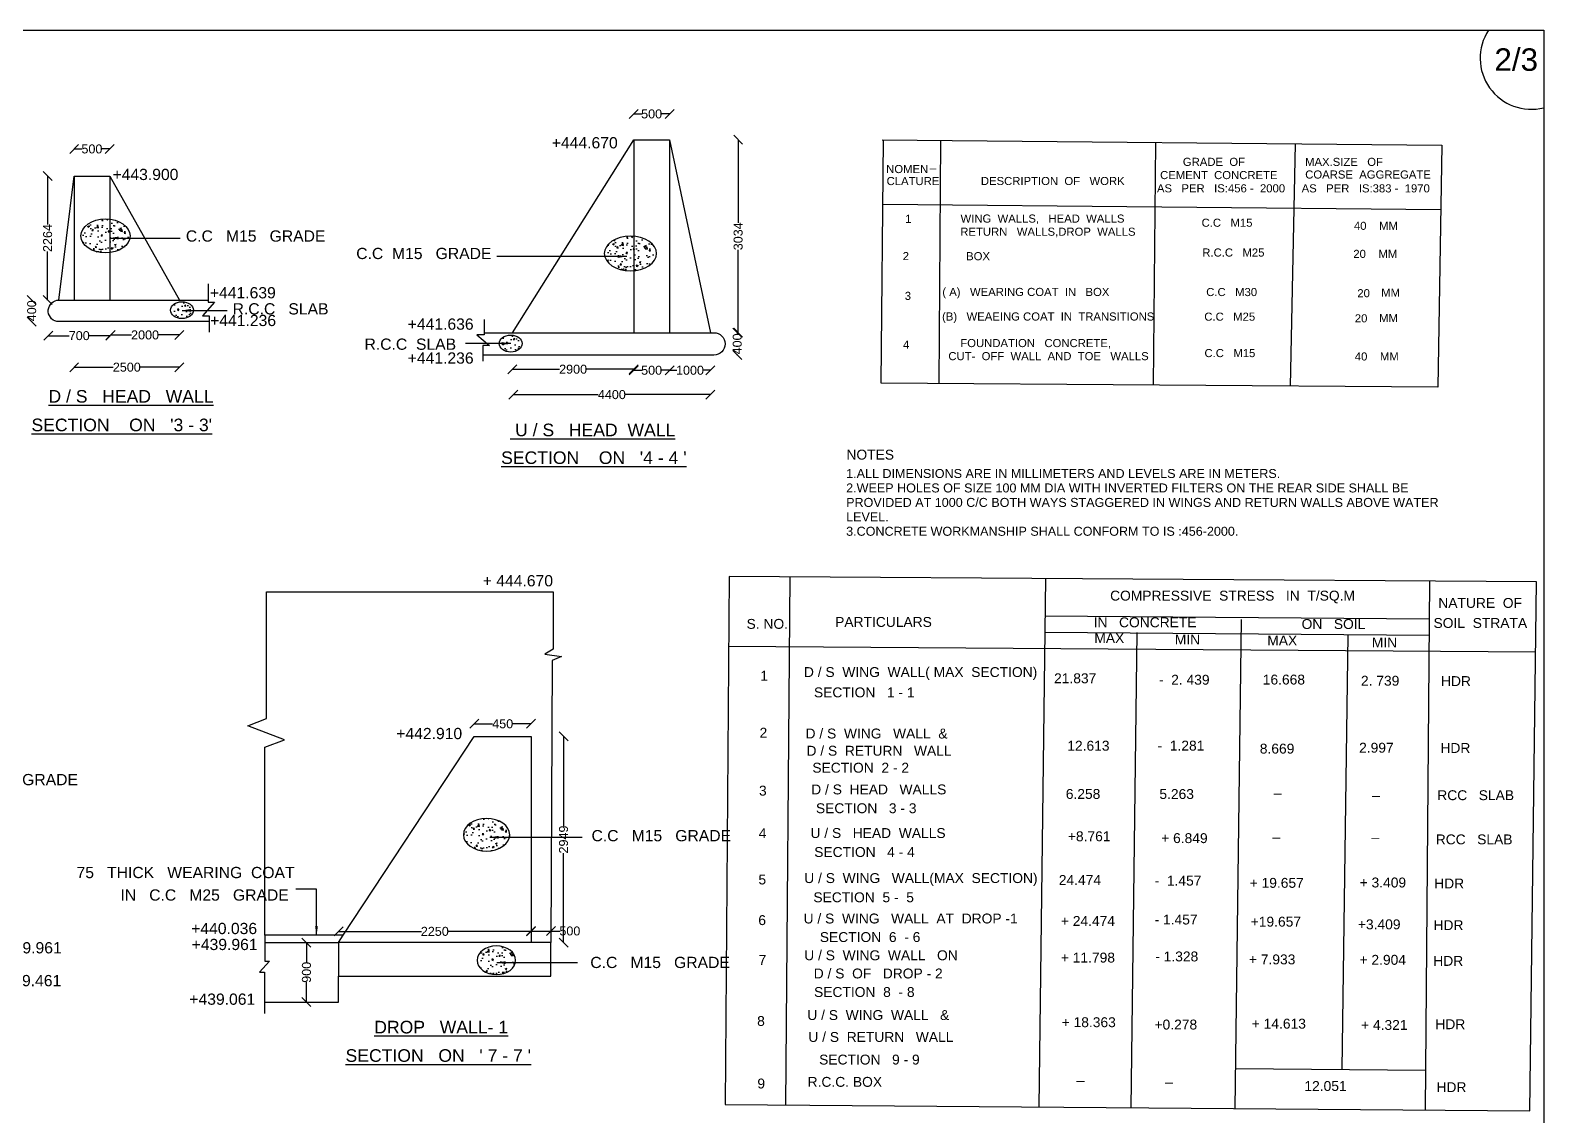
# Model space of a CAD drawing. Header units: millimetres. Extents: x 7618 to 13424, y 6237 to 10024.
# Drawn here: x 10058 to 13424, y 7610 to 10024 of the extents above; entities that cross this region are included whole.
import ezdxf

# ---------------------------------------------------------------- set-up
doc = ezdxf.new("R2010")
doc.units = ezdxf.units.MM
doc.header["$MEASUREMENT"] = 0
for name, color, linetype in [('DIMENSION', 2, 'Continuous'), ('DRAWING', 7, 'Continuous'), ('TEXT', 7, 'Continuous')]:
    doc.layers.add(name, color=color, linetype=linetype)
doc.styles.get("Standard").update_dxf_attribs({"font": 'arial.ttf', "height": 20})
doc.dimstyles.get("Standard").update_dxf_attribs({"dimtxt": 20, "dimasz": 20, "dimexe": 0.18, "dimexo": 0.0625, "dimgap": 0.09, "dimtad": 0, "dimdec": 0, "dimzin": 0, "dimdsep": 46, "dimtxsty": 'Standard', "dimblk": 'OBLIQUE', "dimcen": 0.09, "dimse1": 1, "dimse2": 1, "dimadec": 0, "dimazin": 0, "dimtfac": 1, "dimtdec": 0, "dimtofl": 0, "dimtmove": 0, "dimatfit": 3, "dimfxl": 1, "dimtolj": 1, "dimtzin": 0, "dimarcsym": 0})

# ---------------------------------------------------------------- blocks, each defined once
blk = doc.blocks.new('_Oblique')
at = {"color": 0, "linetype": 'ByBlock', "lineweight": -2}
blk.add_line((-0.5, -0.5), (0.5, 0.5), dxfattribs=at)
blk = doc.blocks.new('*D13')
at = {"layer": 'Defpoints', "color": 0}
for p in [(10234.3, 9760.1), (10155.3, 9699.9), (10234.3, 9699.9)]:
    blk.add_point(p, dxfattribs=at)
at = {"layer": 'DIMENSION', "color": 0, "lineweight": -2}
for p, q in [((10155.3, 9760.1), (10172.6, 9760.1)), ((10234.3, 9760.1), (10216.9, 9760.1))]:
    blk.add_line(p, q, dxfattribs=at)
at = {"layer": 'DIMENSION', "color": 0, "lineweight": -2, "xscale": 20, "yscale": 20, "zscale": 20, "rotation": 180}
blk.add_blockref('_Oblique', (10155.3, 9760.1), dxfattribs=at)
at = {"layer": 'DIMENSION', "color": 0, "lineweight": -2, "xscale": 20, "yscale": 20, "zscale": 20}
blk.add_blockref('_Oblique', (10234.3, 9760.1), dxfattribs=at)
at = {"layer": 'DIMENSION', "color": 0, "insert": (10194.8, 9760.1), "char_height": 20, "attachment_point": 5}
blk.add_mtext('\\A1;500', dxfattribs=at)
blk = doc.blocks.new('*D14')
at = {"layer": 'Defpoints', "color": 0}
for p in [(10155.3, 9699.9), (10096.3, 9424.1), (10155.3, 9424.1)]:
    blk.add_point(p, dxfattribs=at)
at = {"layer": 'DIMENSION', "color": 0, "lineweight": -2}
for p, q in [((10096.3, 9699.9), (10096.3, 9592.1)), ((10096.3, 9424.1), (10096.3, 9531.9))]:
    blk.add_line(p, q, dxfattribs=at)
at = {"layer": 'DIMENSION', "color": 0, "lineweight": -2, "xscale": 20, "yscale": 20, "zscale": 20}
for p, rotation in [((10096.3, 9699.9), 90), ((10096.3, 9424.1), 270)]:
    blk.add_blockref('_Oblique', p, dxfattribs=dict(at, rotation=rotation))
at = {"layer": 'DIMENSION', "color": 0, "insert": (10096.3, 9562), "char_height": 20, "attachment_point": 5, "rotation": 90}
blk.add_mtext('\\A1;2264', dxfattribs=at)
blk = doc.blocks.new('*D15')
at = {"layer": 'Defpoints', "color": 0}
for p in [(10155.3, 9424.1), (10060.9, 9376.2), (10155.3, 9376.2)]:
    blk.add_point(p, dxfattribs=at)
at = {"layer": 'DIMENSION', "color": 0, "lineweight": -2}
for p, q in [((10060.9, 9424.1), (10060.9, 9422.7)), ((10060.9, 9376.2), (10060.9, 9377.6))]:
    blk.add_line(p, q, dxfattribs=at)
at = {"layer": 'DIMENSION', "color": 0, "lineweight": -2, "xscale": 20, "yscale": 20, "zscale": 20}
for p, rotation in [((10060.9, 9424.1), 90), ((10060.9, 9376.2), 270)]:
    blk.add_blockref('_Oblique', p, dxfattribs=dict(at, rotation=rotation))
at = {"layer": 'DIMENSION', "color": 0, "insert": (10060.9, 9400.2), "char_height": 20, "attachment_point": 5, "rotation": 90}
blk.add_mtext('\\A1;400', dxfattribs=at)
blk = doc.blocks.new('*D16')
at = {"layer": 'Defpoints', "color": 0}
for p in [(10097.8, 9402.2), (10235.4, 9402.2), (10235.4, 9344.8)]:
    blk.add_point(p, dxfattribs=at)
at = {"layer": 'DIMENSION', "color": 0, "lineweight": -2}
for p, q in [((10097.8, 9344.8), (10144.5, 9344.8)), ((10235.4, 9344.8), (10188.6, 9344.8))]:
    blk.add_line(p, q, dxfattribs=at)
at = {"layer": 'DIMENSION', "color": 0, "lineweight": -2, "xscale": 20, "yscale": 20, "zscale": 20, "rotation": 180}
blk.add_blockref('_Oblique', (10097.8, 9344.8), dxfattribs=at)
at = {"layer": 'DIMENSION', "color": 0, "lineweight": -2, "xscale": 20, "yscale": 20, "zscale": 20}
blk.add_blockref('_Oblique', (10235.4, 9344.8), dxfattribs=at)
at = {"layer": 'DIMENSION', "color": 0, "insert": (10166.6, 9344.8), "char_height": 20, "attachment_point": 5}
blk.add_mtext('\\A1;700', dxfattribs=at)
blk = doc.blocks.new('*D17')
at = {"layer": 'Defpoints', "color": 0}
for p in [(10236.4, 9424.1), (10389.6, 9424.1), (10389.6, 9346.4)]:
    blk.add_point(p, dxfattribs=at)
at = {"layer": 'DIMENSION', "color": 0, "lineweight": -2}
for p, q in [((10236.4, 9346.4), (10282.9, 9346.4)), ((10389.6, 9346.4), (10343.1, 9346.4))]:
    blk.add_line(p, q, dxfattribs=at)
at = {"layer": 'DIMENSION', "color": 0, "lineweight": -2, "xscale": 20, "yscale": 20, "zscale": 20, "rotation": 180}
blk.add_blockref('_Oblique', (10236.4, 9346.4), dxfattribs=at)
at = {"layer": 'DIMENSION', "color": 0, "lineweight": -2, "xscale": 20, "yscale": 20, "zscale": 20}
blk.add_blockref('_Oblique', (10389.6, 9346.4), dxfattribs=at)
at = {"layer": 'DIMENSION', "color": 0, "insert": (10313, 9346.4), "char_height": 20, "attachment_point": 5}
blk.add_mtext('\\A1;2000', dxfattribs=at)
blk = doc.blocks.new('*D18')
at = {"layer": 'Defpoints', "color": 0}
for p in [(10155.3, 9424.1), (10389.6, 9424.1), (10389.6, 9274.7)]:
    blk.add_point(p, dxfattribs=at)
at = {"layer": 'DIMENSION', "color": 0, "lineweight": -2}
for p, q in [((10155.3, 9274.7), (10242.3, 9274.7)), ((10389.6, 9274.7), (10302.5, 9274.7))]:
    blk.add_line(p, q, dxfattribs=at)
at = {"layer": 'DIMENSION', "color": 0, "lineweight": -2, "xscale": 20, "yscale": 20, "zscale": 20, "rotation": 180}
blk.add_blockref('_Oblique', (10155.3, 9274.7), dxfattribs=at)
at = {"layer": 'DIMENSION', "color": 0, "lineweight": -2, "xscale": 20, "yscale": 20, "zscale": 20}
blk.add_blockref('_Oblique', (10389.6, 9274.7), dxfattribs=at)
at = {"layer": 'DIMENSION', "color": 0, "insert": (10272.4, 9274.7), "char_height": 20, "attachment_point": 5}
blk.add_mtext('\\A1;2500', dxfattribs=at)
blk = doc.blocks.new('*D19')
at = {"layer": 'Defpoints', "color": 0}
for p in [(11479.7, 9838), (11400.1, 9780.6), (11479.7, 9780.6)]:
    blk.add_point(p, dxfattribs=at)
at = {"layer": 'DIMENSION', "color": 0, "lineweight": -2}
for p, q in [((11400.1, 9838), (11417.8, 9838)), ((11479.7, 9838), (11462.1, 9838))]:
    blk.add_line(p, q, dxfattribs=at)
at = {"layer": 'DIMENSION', "color": 0, "lineweight": -2, "xscale": 20, "yscale": 20, "zscale": 20, "rotation": 180}
blk.add_blockref('_Oblique', (11400.1, 9838), dxfattribs=at)
at = {"layer": 'DIMENSION', "color": 0, "lineweight": -2, "xscale": 20, "yscale": 20, "zscale": 20}
blk.add_blockref('_Oblique', (11479.7, 9838), dxfattribs=at)
at = {"layer": 'DIMENSION', "color": 0, "insert": (11439.9, 9838), "char_height": 20, "attachment_point": 5}
blk.add_mtext('\\A1;500', dxfattribs=at)
blk = doc.blocks.new('*D20')
at = {"layer": 'Defpoints', "color": 0}
for p in [(11479.7, 9780.6), (11479.7, 9351.3), (11632.4, 9351.3)]:
    blk.add_point(p, dxfattribs=at)
at = {"layer": 'DIMENSION', "color": 0, "lineweight": -2}
for p, q in [((11632.4, 9780.6), (11632.4, 9595.8)), ((11632.4, 9351.3), (11632.4, 9536))]:
    blk.add_line(p, q, dxfattribs=at)
at = {"layer": 'DIMENSION', "color": 0, "lineweight": -2, "xscale": 20, "yscale": 20, "zscale": 20}
for p, rotation in [((11632.4, 9780.6), 90), ((11632.4, 9351.3), 270)]:
    blk.add_blockref('_Oblique', p, dxfattribs=dict(at, rotation=rotation))
at = {"layer": 'DIMENSION', "color": 0, "insert": (11632.4, 9565.9), "char_height": 20, "attachment_point": 5, "rotation": 90}
blk.add_mtext('\\A1;3034', dxfattribs=at)
blk = doc.blocks.new('*D21')
at = {"layer": 'Defpoints', "color": 0}
for p in [(11570.7, 9351.3), (11570.7, 9301.8), (11630.4, 9301.8)]:
    blk.add_point(p, dxfattribs=at)
at = {"layer": 'DIMENSION', "color": 0, "lineweight": -2}
for p, q in [((11630.4, 9351.3), (11630.4, 9349.1)), ((11630.4, 9301.8), (11630.4, 9304))]:
    blk.add_line(p, q, dxfattribs=at)
at = {"layer": 'DIMENSION', "color": 0, "lineweight": -2, "xscale": 20, "yscale": 20, "zscale": 20}
for p, rotation in [((11630.4, 9351.3), 90), ((11630.4, 9301.8), 270)]:
    blk.add_blockref('_Oblique', p, dxfattribs=dict(at, rotation=rotation))
at = {"layer": 'DIMENSION', "color": 0, "insert": (11630.4, 9326.5), "char_height": 20, "attachment_point": 5, "rotation": 90}
blk.add_mtext('\\A1;400', dxfattribs=at)
blk = doc.blocks.new('*D22')
at = {"layer": 'Defpoints', "color": 0}
for p in [(11130.2, 9351.3), (11400.1, 9351.3), (11400.1, 9270.1)]:
    blk.add_point(p, dxfattribs=at)
at = {"layer": 'DIMENSION', "color": 0, "lineweight": -2}
for p, q in [((11130.2, 9270.1), (11235.1, 9270.1)), ((11400.1, 9270.1), (11295.2, 9270.1))]:
    blk.add_line(p, q, dxfattribs=at)
at = {"layer": 'DIMENSION', "color": 0, "lineweight": -2, "xscale": 20, "yscale": 20, "zscale": 20, "rotation": 180}
blk.add_blockref('_Oblique', (11130.2, 9270.1), dxfattribs=at)
at = {"layer": 'DIMENSION', "color": 0, "lineweight": -2, "xscale": 20, "yscale": 20, "zscale": 20}
blk.add_blockref('_Oblique', (11400.1, 9270.1), dxfattribs=at)
at = {"layer": 'DIMENSION', "color": 0, "insert": (11265.2, 9270.1), "char_height": 20, "attachment_point": 5}
blk.add_mtext('\\A1;2900', dxfattribs=at)
blk = doc.blocks.new('*D23')
at = {"layer": 'Defpoints', "color": 0}
for p in [(11400.1, 9351.3), (11479.7, 9351.3), (11479.7, 9267.8)]:
    blk.add_point(p, dxfattribs=at)
at = {"layer": 'DIMENSION', "color": 0, "lineweight": -2}
for p, q in [((11400.1, 9267.8), (11417.8, 9267.8)), ((11479.7, 9267.8), (11462.1, 9267.8))]:
    blk.add_line(p, q, dxfattribs=at)
at = {"layer": 'DIMENSION', "color": 0, "lineweight": -2, "xscale": 20, "yscale": 20, "zscale": 20, "rotation": 180}
blk.add_blockref('_Oblique', (11400.1, 9267.8), dxfattribs=at)
at = {"layer": 'DIMENSION', "color": 0, "lineweight": -2, "xscale": 20, "yscale": 20, "zscale": 20}
blk.add_blockref('_Oblique', (11479.7, 9267.8), dxfattribs=at)
at = {"layer": 'DIMENSION', "color": 0, "insert": (11439.9, 9267.8), "char_height": 20, "attachment_point": 5}
blk.add_mtext('\\A1;500', dxfattribs=at)
blk = doc.blocks.new('*D24')
at = {"layer": 'Defpoints', "color": 0}
for p in [(11479.7, 9351.3), (11570.7, 9351.3), (11570.7, 9267.8)]:
    blk.add_point(p, dxfattribs=at)
at = {"layer": 'DIMENSION', "color": 0, "lineweight": -2}
for p, q in [((11479.7, 9267.8), (11496.2, 9267.8)), ((11570.7, 9267.8), (11554.2, 9267.8))]:
    blk.add_line(p, q, dxfattribs=at)
at = {"layer": 'DIMENSION', "color": 0, "lineweight": -2, "xscale": 20, "yscale": 20, "zscale": 20, "rotation": 180}
blk.add_blockref('_Oblique', (11479.7, 9267.8), dxfattribs=at)
at = {"layer": 'DIMENSION', "color": 0, "lineweight": -2, "xscale": 20, "yscale": 20, "zscale": 20}
blk.add_blockref('_Oblique', (11570.7, 9267.8), dxfattribs=at)
at = {"layer": 'DIMENSION', "color": 0, "insert": (11525.2, 9267.8), "char_height": 20, "attachment_point": 5}
blk.add_mtext('\\A1;1000', dxfattribs=at)
blk = doc.blocks.new('*D25')
at = {"layer": 'Defpoints', "color": 0}
for p in [(11132.1, 9345.7), (11570.7, 9351.3), (11570.7, 9213.6)]:
    blk.add_point(p, dxfattribs=at)
at = {"layer": 'DIMENSION', "color": 0, "lineweight": -2}
for p, q in [((11132.1, 9213.6), (11321.1, 9213.6)), ((11570.7, 9213.6), (11381.7, 9213.6))]:
    blk.add_line(p, q, dxfattribs=at)
at = {"layer": 'DIMENSION', "color": 0, "lineweight": -2, "xscale": 20, "yscale": 20, "zscale": 20, "rotation": 180}
blk.add_blockref('_Oblique', (11132.1, 9213.6), dxfattribs=at)
at = {"layer": 'DIMENSION', "color": 0, "lineweight": -2, "xscale": 20, "yscale": 20, "zscale": 20}
blk.add_blockref('_Oblique', (11570.7, 9213.6), dxfattribs=at)
at = {"layer": 'DIMENSION', "color": 0, "insert": (11351.4, 9213.6), "char_height": 20, "attachment_point": 5}
blk.add_mtext('\\A1;4400', dxfattribs=at)
blk = doc.blocks.new('*D26')
at = {"layer": 'Defpoints', "color": 0}
for p in [(11045.3, 8453.3), (11171.9, 8481.4), (11171.9, 8453.3)]:
    blk.add_point(p, dxfattribs=at)
at = {"layer": 'DIMENSION', "color": 0, "lineweight": -2}
for p, q in [((11045.3, 8481.4), (11086, 8481.4)), ((11171.9, 8481.4), (11131.2, 8481.4))]:
    blk.add_line(p, q, dxfattribs=at)
at = {"layer": 'DIMENSION', "color": 0, "lineweight": -2, "xscale": 20, "yscale": 20, "zscale": 20, "rotation": 180}
blk.add_blockref('_Oblique', (11045.3, 8481.4), dxfattribs=at)
at = {"layer": 'DIMENSION', "color": 0, "lineweight": -2, "xscale": 20, "yscale": 20, "zscale": 20}
blk.add_blockref('_Oblique', (11171.9, 8481.4), dxfattribs=at)
at = {"layer": 'DIMENSION', "color": 0, "insert": (11108.6, 8481.4), "char_height": 20, "attachment_point": 5}
blk.add_mtext('\\A1;450', dxfattribs=at)
blk = doc.blocks.new('*D27')
at = {"layer": 'Defpoints', "color": 0}
for p in [(10672.1, 7994.7), (10672.1, 7862.4), (10672.1, 7862.4)]:
    blk.add_point(p, dxfattribs=at)
at = {"layer": 'DIMENSION', "color": 0, "lineweight": -2}
for p, q in [((10672.1, 7994.7), (10672.1, 7950.7)), ((10672.1, 7862.4), (10672.1, 7906.4))]:
    blk.add_line(p, q, dxfattribs=at)
at = {"layer": 'DIMENSION', "color": 0, "lineweight": -2, "xscale": 20, "yscale": 20, "zscale": 20}
for p, rotation in [((10672.1, 7994.7), 90), ((10672.1, 7862.4), 270)]:
    blk.add_blockref('_Oblique', p, dxfattribs=dict(at, rotation=rotation))
at = {"layer": 'DIMENSION', "color": 0, "insert": (10672.1, 7928.6), "char_height": 20, "attachment_point": 5, "rotation": 90}
blk.add_mtext('\\A1;900', dxfattribs=at)
blk = doc.blocks.new('*D28')
at = {"layer": 'Defpoints', "color": 0}
for p in [(11171.9, 8019.6), (10743.4, 7994.7), (11171.9, 7994.7)]:
    blk.add_point(p, dxfattribs=at)
at = {"layer": 'DIMENSION', "color": 0, "lineweight": -2}
for p, q in [((10743.4, 8019.6), (10927.6, 8019.6)), ((11171.9, 8019.6), (10987.7, 8019.6))]:
    blk.add_line(p, q, dxfattribs=at)
at = {"layer": 'DIMENSION', "color": 0, "lineweight": -2, "xscale": 20, "yscale": 20, "zscale": 20, "rotation": 180}
blk.add_blockref('_Oblique', (10743.4, 8019.6), dxfattribs=at)
at = {"layer": 'DIMENSION', "color": 0, "lineweight": -2, "xscale": 20, "yscale": 20, "zscale": 20}
blk.add_blockref('_Oblique', (11171.9, 8019.6), dxfattribs=at)
at = {"layer": 'DIMENSION', "color": 0, "insert": (10957.6, 8019.6), "char_height": 20, "attachment_point": 5}
blk.add_mtext('\\A1;2250', dxfattribs=at)
blk = doc.blocks.new('*D29')
at = {"layer": 'Defpoints', "color": 0}
for p in [(11215.9, 8020.5), (11171.9, 7994.7), (11215.9, 7994.7)]:
    blk.add_point(p, dxfattribs=at)
at = {"layer": 'DIMENSION', "color": 0, "lineweight": -2}
for p, q in [((11171.9, 8020.5), (11215.9, 8020.5)), ((11215.9, 8020.5), (11235.9, 8020.5))]:
    blk.add_line(p, q, dxfattribs=at)
at = {"layer": 'DIMENSION', "color": 0, "lineweight": -2, "xscale": 20, "yscale": 20, "zscale": 20, "rotation": 180}
blk.add_blockref('_Oblique', (11171.9, 8020.5), dxfattribs=at)
at = {"layer": 'DIMENSION', "color": 0, "lineweight": -2, "xscale": 20, "yscale": 20, "zscale": 20}
blk.add_blockref('_Oblique', (11215.9, 8020.5), dxfattribs=at)
at = {"layer": 'DIMENSION', "color": 0, "insert": (11258, 8020.5), "char_height": 20, "attachment_point": 5}
blk.add_mtext('\\A1;500', dxfattribs=at)
blk = doc.blocks.new('*D30')
at = {"layer": 'Defpoints', "color": 0}
for p in [(11171.9, 8453.3), (11171.9, 7994.7), (11244, 7994.7)]:
    blk.add_point(p, dxfattribs=at)
at = {"layer": 'DIMENSION', "color": 0, "lineweight": -2}
for p, q in [((11244, 8453.3), (11244, 8254.1)), ((11244, 7994.7), (11244, 8193.9))]:
    blk.add_line(p, q, dxfattribs=at)
at = {"layer": 'DIMENSION', "color": 0, "lineweight": -2, "xscale": 20, "yscale": 20, "zscale": 20}
for p, rotation in [((11244, 8453.3), 90), ((11244, 7994.7), 270)]:
    blk.add_blockref('_Oblique', p, dxfattribs=dict(at, rotation=rotation))
at = {"layer": 'DIMENSION', "color": 0, "insert": (11244, 8224), "char_height": 20, "attachment_point": 5, "rotation": 90}
blk.add_mtext('\\A1;2949', dxfattribs=at)

msp = doc.modelspace()

# ---------------------------------------------------------------- hatches: boundary and pattern name
at = {"layer": 'DRAWING'}
h = msp.add_hatch(dxfattribs=at)
h.set_pattern_fill('AR-CONC', color=0, scale=5, style=0)
h.set_pattern_definition([(50, (2039.08, 42.755), (35.86301, -3.13761), [3.75, -41.25]), (355, (2039.08, 42.755), (-6.93757, 37.60961), [3, -33]), (100.4514, (2042.07, 42.494), (28.92547, 34.47198), [3.18701, -35.05711]), (46.1842, (2039.08, 52.755), (53.36205, -8.27595), [5.625, -61.875]), (96.6356, (2043.527, 52.066), (46.73314, 48.7059), [4.78051, -52.58565]), (351.1842, (2039.08, 52.755), (46.7331, 48.70593), [4.5, -49.5]), (21, (2044.08, 50.255), (29.84535, -20.130945), [3.75, -41.25]), (326, (2044.08, 50.255), (12.16577, 36.2575), [3, -33]), (71.4514, (2046.567, 48.578), (42.01113, 16.126525), [3.18701, -35.05711]), (37.5, (2039.08, 42.755), (0.607993, 16.644693), [0, -32.6, 0, -33.5, 0, -33.125]), (7.5, (2039.08, 42.755), (13.153477, 19.720586), [0, -19.1, 0, -31.85, 0, -12.625]), (327.5, (2027.93, 42.755), (26.691122, -1.127744), [0, -12.5, 0, -39, 0, -51.75]), (317.5, (2022.93, 42.755), (29.15931, 5.00525), [0, -16.25, 0, -25.9, 0, -36.75])])
edge = h.paths.add_edge_path()
edge.add_ellipse((10225, 9566.6), major_axis=(54.8, 0), ratio=0.690128, start_angle=0, end_angle=360)
h = msp.add_hatch(dxfattribs=at)
h.set_pattern_fill('AR-CONC', color=0, scale=5, style=0)
h.set_pattern_definition([(50, (3206.8, 3.775), (35.86301, -3.13761), [3.75, -41.25]), (355, (3206.8, 3.775), (-6.93757, 37.60961), [3, -33]), (100.4514, (3209.788, 3.514), (28.92547, 34.47198), [3.18701, -35.05711]), (46.1842, (3206.8, 13.775), (53.36205, -8.27595), [5.625, -61.875]), (96.6356, (3211.246, 13.086), (46.73314, 48.7059), [4.78051, -52.58565]), (351.1842, (3206.8, 13.775), (46.7331, 48.70593), [4.5, -49.5]), (21, (3211.8, 11.275), (29.84535, -20.130945), [3.75, -41.25]), (326, (3211.8, 11.275), (12.16577, 36.2575), [3, -33]), (71.4514, (3214.286, 9.598), (42.01113, 16.126525), [3.18701, -35.05711]), (37.5, (3206.799, 3.775), (0.607993, 16.644693), [0, -32.6, 0, -33.5, 0, -33.125]), (7.5, (3206.8, 3.775), (13.153477, 19.720586), [0, -19.1, 0, -31.85, 0, -12.625]), (327.5, (3195.649, 3.775), (26.691122, -1.127744), [0, -12.5, 0, -39, 0, -51.75]), (317.5, (3190.65, 3.775), (29.15931, 5.00525), [0, -16.25, 0, -25.9, 0, -36.75])])
edge = h.paths.add_edge_path()
edge.add_ellipse((11392.7, 9527.6), major_axis=(-58.1, 0), ratio=0.662723, start_angle=0, end_angle=360, ccw=False)
h = msp.add_hatch(dxfattribs=at)
h.set_pattern_fill('AR-CONC', color=0, scale=5, style=0)
h.set_pattern_definition([(50, (2209.082, -122.25), (35.86301, -3.13761), [3.75, -41.25]), (355, (2209.082, -122.25), (-6.93757, 37.60961), [3, -33]), (100.4514, (2212.07, -122.51), (28.92547, 34.47198), [3.18701, -35.05711]), (46.1842, (2209.082, -112.25), (53.36205, -8.27595), [5.625, -61.875]), (96.6356, (2213.53, -112.94), (46.73314, 48.7059), [4.78051, -52.58565]), (351.1842, (2209.08, -112.25), (46.7331, 48.70593), [4.5, -49.5]), (21, (2214.082, -114.75), (29.84535, -20.130945), [3.75, -41.25]), (326, (2214.082, -114.75), (12.16577, 36.2575), [3, -33]), (71.4514, (2216.57, -116.427), (42.01113, 16.126525), [3.18701, -35.05711]), (37.5, (2209.082, -122.25), (0.607993, 16.644693), [0, -32.6, 0, -33.5, 0, -33.125]), (7.5, (2209.082, -122.25), (13.153477, 19.720586), [0, -19.1, 0, -31.85, 0, -12.625]), (327.5, (2197.932, -122.25), (26.691122, -1.127744), [0, -12.5, 0, -39, 0, -51.75]), (317.5, (2192.932, -122.25), (29.15931, 5.00525), [0, -16.25, 0, -25.9, 0, -36.75])])
edge = h.paths.add_edge_path()
edge.add_ellipse((10395, 9401.6), major_axis=(-25.5, 0), ratio=0.739594, start_angle=0, end_angle=360)
h = msp.add_hatch(dxfattribs=at)
h.set_pattern_fill('AR-CONC', color=0, scale=5, style=0)
h.set_pattern_definition([(50, (2940.433, -196.497), (35.86301, -3.13761), [3.75, -41.25]), (355, (2940.433, -196.497), (-6.93757, 37.60961), [3, -33]), (100.4514, (2943.42, -196.76), (28.92547, 34.47198), [3.18701, -35.05711]), (46.1842, (2940.433, -186.497), (53.36205, -8.27595), [5.625, -61.875]), (96.6356, (2944.88, -187.187), (46.73314, 48.7059), [4.78051, -52.58565]), (351.1842, (2940.43, -186.5), (46.7331, 48.70593), [4.5, -49.5]), (21, (2945.433, -188.997), (29.84535, -20.130945), [3.75, -41.25]), (326, (2945.433, -188.997), (12.16577, 36.2575), [3, -33]), (71.4514, (2947.92, -190.675), (42.01113, 16.126525), [3.18701, -35.05711]), (37.5, (2940.433, -196.497), (0.607993, 16.644693), [0, -32.6, 0, -33.5, 0, -33.125]), (7.5, (2940.433, -196.497), (13.153477, 19.720586), [0, -19.1, 0, -31.85, 0, -12.625]), (327.5, (2929.283, -196.497), (26.691122, -1.127744), [0, -12.5, 0, -39, 0, -51.75]), (317.5, (2924.283, -196.497), (29.15931, 5.00525), [0, -16.25, 0, -25.9, 0, -36.75])])
edge = h.paths.add_edge_path()
edge.add_ellipse((11126.4, 9327.3), major_axis=(-25.5, 0), ratio=0.739594, start_angle=0, end_angle=360)
h = msp.add_hatch(dxfattribs=at)
h.set_pattern_fill('AR-CONC', color=0, scale=5, style=0)
h.set_pattern_definition([(50, (2886.837, -1289.132), (35.86301, -3.13761), [3.75, -41.25]), (355, (2886.837, -1289.132), (-6.93757, 37.60961), [3, -33]), (100.4514, (2889.825, -1289.393), (28.92547, 34.47198), [3.18701, -35.05711]), (46.1842, (2886.837, -1279.13), (53.36205, -8.27595), [5.625, -61.875]), (96.6356, (2891.284, -1279.82), (46.73314, 48.7059), [4.78051, -52.58565]), (351.1842, (2886.837, -1279.13), (46.7331, 48.70593), [4.5, -49.5]), (21, (2891.837, -1281.632), (29.84535, -20.130945), [3.75, -41.25]), (326, (2891.837, -1281.632), (12.16577, 36.2575), [3, -33]), (71.4514, (2894.324, -1283.31), (42.01113, 16.126525), [3.18701, -35.05711]), (37.5, (2886.837, -1289.132), (0.607993, 16.644693), [0, -32.6, 0, -33.5, 0, -33.125]), (7.5, (2886.837, -1289.132), (13.153477, 19.720586), [0, -19.1, 0, -31.85, 0, -12.625]), (327.5, (2875.687, -1289.132), (26.691122, -1.127744), [0, -12.5, 0, -39, 0, -51.75]), (317.5, (2870.687, -1289.132), (29.15931, 5.00525), [0, -16.25, 0, -25.9, 0, -36.75])])
edge = h.paths.add_edge_path()
edge.add_ellipse((11072.8, 8234.7), major_axis=(51.4, 0), ratio=0.706686, start_angle=0, end_angle=360, ccw=False)
h = msp.add_hatch(dxfattribs=at)
h.set_pattern_fill('AR-CONC', color=0, scale=5, style=0)
h.set_pattern_definition([(50, (2908.557, -1568.387), (35.86301, -3.13761), [3.75, -41.25]), (355, (2908.557, -1568.387), (-6.93757, 37.60961), [3, -33]), (100.4514, (2911.546, -1568.648), (28.92547, 34.47198), [3.18701, -35.05711]), (46.1842, (2908.557, -1558.387), (53.36205, -8.27595), [5.625, -61.875]), (96.6356, (2913.004, -1559.076), (46.73314, 48.7059), [4.78051, -52.58565]), (351.1842, (2908.56, -1558.387), (46.7331, 48.70593), [4.5, -49.5]), (21, (2913.557, -1560.887), (29.84535, -20.130945), [3.75, -41.25]), (326, (2913.557, -1560.887), (12.16577, 36.2575), [3, -33]), (71.4514, (2916.044, -1562.564), (42.01113, 16.126525), [3.18701, -35.05711]), (37.5, (2908.557, -1568.387), (0.607993, 16.644693), [0, -32.6, 0, -33.5, 0, -33.125]), (7.5, (2908.557, -1568.387), (13.153477, 19.720586), [0, -19.1, 0, -31.85, 0, -12.625]), (327.5, (2897.407, -1568.387), (26.691122, -1.127744), [0, -12.5, 0, -39, 0, -51.75]), (317.5, (2892.407, -1568.387), (29.15931, 5.00525), [0, -16.25, 0, -25.9, 0, -36.75])])
edge = h.paths.add_edge_path()
edge.add_ellipse((11094.5, 7955.4), major_axis=(-42.9, 0), ratio=0.742692, start_angle=0, end_angle=360, ccw=False)

# ---------------------------------------------------------------- linework, layer by layer
at = {"layer": 'DIMENSION', "color": 0}
msp.add_lwpolyline([(13424.4, 6237.3), (7618, 6237.3), (7618, 10024.2), (13424.4, 10024.2)], close=True, dxfattribs=at)
msp.add_arc((13396.4, 9961.9), 113.4, 146.6749, 284.2849, dxfattribs=at)
at = {"layer": 'DRAWING', "color": 0}
for points in [[(11130.2, 9351.3), (11400.1, 9780.6), (11479.7, 9780.6), (11570.7, 9351.3)], [(11400.1, 9780.6), (11400.1, 9351.3)], [(11479.7, 9780.6), (11479.7, 9351.3)], [(10121.4, 9424.1), (10155.3, 9699.9), (10234.3, 9699.9), (10389.6, 9424.1)], [(10155.3, 9699.9), (10155.3, 9424.1)], [(10234.3, 9699.9), (10234.3, 9424.1)], [(10453.5, 9460.1), (10453.5, 9419), (10467.2, 9419), (10440.5, 9388.8), (10455.4, 9388.8), (10455.4, 9352.3)], [(11067.2, 9380.5), (11067.2, 9347), (11051.3, 9347), (11079.6, 9323), (11064.2, 9323), (11064.2, 9288.1)], [(10579.3, 8011.2), (10579.3, 8429.8), (10622.9, 8446.1), (10541.9, 8476.6), (10583.1, 8493.2), (10583.1, 8775.3), (11220.5, 8775.3), (11220.5, 8647.5), (11202.5, 8636.6), (11239.3, 8631.4), (11219, 8622.6), (11215.9, 7994.7)], [(10753.5, 8011.2), (11045.3, 8453.3), (11171.9, 8453.3), (11171.9, 7994.7)], [(10579.3, 7994.7), (10579.3, 7953.5), (10589.5, 7953.5), (10567.9, 7929), (10578.7, 7929), (10578.7, 7837.2)], [(10578.7, 7862.4), (10743.4, 7862.4), (10743.4, 7920.3)]]:
    msp.add_lwpolyline(points, dxfattribs=at)
for points in [[(10455.4, 9376.2), (10116.7, 9376.2, -0.887292), (10121.4, 9424.1), (10453.5, 9424.1)], [(11067.2, 9351.3), (11578.6, 9351.3, -1), (11578.6, 9301.8), (11064.2, 9301.8)]]:
    msp.add_lwpolyline(points, format="xyb", dxfattribs=at)
for points in [[(10579.3, 7994.7), (10743.4, 7994.7), (10753.5, 8011.2), (10579.3, 8011.2)], [(11215.9, 7994.7), (10743.4, 7994.7), (10743.4, 7920.3), (11215.9, 7920.3)]]:
    msp.add_lwpolyline(points, close=True, dxfattribs=at)
for centre, major_axis, ratio in [((10225, 9566.6), (54.8, 0), 0.690128), ((10395, 9401.6), (-25.5, 0), 0.739594), ((11126.4, 9327.3), (-25.5, 0), 0.739594)]:
    msp.add_ellipse(centre, major_axis=major_axis, ratio=ratio, dxfattribs=at)
at = {"layer": 'DRAWING', "color": 0, "extrusion": (0, 0, -1)}
for centre, major_axis, ratio in [((11392.7, 9527.6), (-58.1, 0), 0.662723), ((11094.5, 7955.4), (-42.9, 0), 0.742692)]:
    msp.add_ellipse(centre, major_axis=major_axis, ratio=ratio, dxfattribs=at)
msp.add_ellipse((11072.8, 8234.7), major_axis=(51.4, 0), ratio=0.706686, start_param=-3.141592653589793, end_param=3.141592653589793, dxfattribs=at)
at = {"layer": 'TEXT', "color": 0}
for points in [[(11952.6, 9780.6), (13197.5, 9768.7), (13188.8, 9230.1), (11950.3, 9239.4), (11955.5, 9780.6)], [(12082.7, 9779.4), (12078.6, 9238.5)], [(12556.4, 9234.9), (12561.6, 9774.8)], [(12871.2, 9771.8), (12860.5, 9232.6)], [(11954.2, 9637.4), (13195.2, 9625.7)], [(11612.1, 8809.4), (11603.7, 7634.7), (13393.6, 7620.2), (13408.1, 8797.2), (11612.1, 8809.4)], [(11747.3, 8808.5), (11737.9, 7633.6)], [(12315.8, 8804.7), (12301.1, 7629)], [(13170.3, 8798.9), (13160.8, 7622.1)], [(12314.7, 8721.6), (13169.6, 8714.7)], [(12751, 8713.5), (12737.6, 7625.5)], [(11611, 8653.8), (13406.2, 8641.2)], [(12314.3, 8685.6), (13169.3, 8678.7)], [(12519.2, 8684.7), (12505.9, 7627.4)], [(12988.3, 8679.1), (12975.3, 7713.5)], [(12738.7, 7714.5), (13161.5, 7711.1)]]:
    msp.add_lwpolyline(points, dxfattribs=at)

# ---------------------------------------------------------------- texts
at = {"layer": 'DIMENSION', "color": 0}
for s, height, p in [('2/3', 50, (13314.7, 9934)), ('1.ALL DIMENSIONS ARE IN MILLIMETERS AND LEVELS ARE IN METERS.', 20, (11872.6, 9028.2)), ('2.WEEP HOLES OF SIZE 100 MM DIA WITH INVERTED FILTERS ON THE REAR SIDE SHALL BE ', 20, (11872.6, 8996.1)), ('PROVIDED AT 1000 C/C BOTH WAYS STAGGERED IN WINGS AND RETURN WALLS ABOVE WATER', 20, (11872.6, 8963.9)), ('LEVEL.', 20, (11872.6, 8931.8)), ('3.CONCRETE WORKMANSHIP SHALL CONFORM TO IS :456-2000.', 20, (11872.6, 8899.7))]:
    msp.add_text(s, height=height, dxfattribs=at).set_placement(p)
at = {"layer": 'TEXT', "color": 0}
for s, height, p in [('+444.670', 25, (11217.8, 9761.5)), ('GRADE  OF', 18, (12621.6, 9722.5)), ('MAX.SIZE   OF', 18, (12893.5, 9722.4)), ('+443.900', 25, (10240.6, 9691)), ('NOMEN', 18, (11961.6, 9706.5)), ('CLATURE', 18, (11962.6, 9679.8)), ('_', 18, (12058.9, 9720.2)), ('DESCRIPTION  OF   WORK', 18, (12172.3, 9679.9)), ('CEMENT  CONCRETE', 18, (12571, 9693.1)), ('COARSE  AGGREGATE', 18, (12893.8, 9694.3)), ('AS   PER   IS:456 -  2000', 18, (12564, 9663.6)), ('AS   PER   IS:383 -  1970', 18, (12885.9, 9663.5)), ('1', 18, (12003.8, 9595.8)), ('WING  WALLS,   HEAD  WALLS', 18, (12127.1, 9596.3)), ('C.C   M15', 18, (12663.3, 9587.1)), ('40    MM', 18, (13002.2, 9580.2)), ('C.C   M15   GRADE', 25, (10403.8, 9554)), ('RETURN   WALLS,DROP  WALLS', 18, (12126.5, 9567.1)), ('C.C  M15   GRADE', 25, (10782.8, 9515.2)), ('2', 18, (11998.4, 9512.8)), ('BOX', 18, (12139.5, 9512.6)), ('R.C.C   M25', 18, (12664.8, 9520.8)), ('20    MM', 18, (13000.8, 9517.8)), ('+441.639', 25, (10457.2, 9427.8)), ('3', 18, (12003, 9424.4)), ('( A)   WEARING COAT  IN   BOX', 18, (12086.6, 9433.1)), ('C.C   M30', 18, (12673.6, 9432.9)), ('20', 18, (13009.7, 9430.3)), ('MM', 18, (13062.8, 9431.6)), ('R.C.C   SLAB', 25, (10507.7, 9392)), ('(B)   WEAEING COAT  IN  TRANSITIONS', 18, (12086, 9378.5)), ('C.C   M25', 18, (12669.3, 9378.1)), ('+441.236', 25, (10457.8, 9366.2)), ('+441.636', 25, (10897.3, 9358.1)), ('20', 18, (13004.1, 9374.4)), ('MM', 18, (13058.2, 9374.9)), ('R.C.C  SLAB', 25, (10801.2, 9313.4)), ('4', 18, (11999.1, 9315.8)), ('FOUNDATION   CONCRETE,', 18, (12126.5, 9319.4)), ('+441.236', 25, (10897.3, 9282.6)), ('CUT-  OFF  WALL  AND  TOE   WALLS', 18, (12100, 9290.3)), ('C.C   M15', 18, (12669.7, 9297.1)), ('40    MM', 18, (13004.1, 9289.6)), ('%%UD / S   HEAD   WALL', 28, (10098.1, 9195.9)), ("%%USECTION    ON   '3 - 3'", 28, (10060.3, 9132.3)), ('%%U U / S   HEAD  WALL', 28, (11125.3, 9121.1)), ('NOTES ', 22, (11873.3, 9069.2)), ("%%USECTION    ON   '4 - 4 '", 28, (11105, 9059.4)), ('+ 444.670', 25, (11064.2, 8787.2)), ('COMPRESSIVE  STRESS   IN  T/SQ.M', 22, (12459.8, 8755.5)), ('NATURE  OF', 22, (13189.9, 8739.3)), ('S. NO.', 22, (11651.1, 8692.7)), ('PARTICULARS', 22, (11848.1, 8697)), ('IN   CONCRETE', 22, (12423.3, 8696.2)), ('ON   SOIL', 22, (12885.8, 8692.4)), ('SOIL  STRATA', 22, (13179.2, 8694.7)), ('MAX', 22, (12424.7, 8661.1)), ('MIN', 22, (12603.7, 8657.9)), ('MAX', 22, (12809.4, 8655.7)), ('MIN', 22, (13042, 8651.2)), ('1', 22, (11681.6, 8577.4)), ('D / S  WING  WALL( MAX  SECTION)', 22, (11778.7, 8585.5)), ('21.837', 22, (12335.1, 8571.7)), ('-  2. 439', 22, (12568.3, 8568.4)), ('16.668', 22, (12799.4, 8568.8)), ('2. 739', 22, (13017.8, 8566.2)), ('HDR', 22, (13195.9, 8565.4)), ('SECTION   1 - 1', 22, (11801, 8540.3)), ('+442.910', 25, (10871.8, 8447.3)), ('2', 22, (11680, 8450.5)), ('D / S  WING   WALL  &', 22, (11782.3, 8448.8)), ('D / S  RETURN   WALL', 22, (11784.4, 8410.5)), ('12.613', 22, (12364.5, 8421.6)), ('-  1.281', 22, (12565.3, 8421.9)), ('8.669', 22, (12792.8, 8415.2)), ('2.997', 22, (13013.7, 8417.2)), ('HDR', 22, (13194.6, 8416.6)), ('SECTION  2 - 2', 22, (11797.4, 8372.7)), ('C.C   M15   GRADE', 25, (9853.3, 8344.8)), ('3', 22, (11678.7, 8321.8)), ('D / S  HEAD   WALLS', 22, (11794.9, 8324.4)), ('6.258', 22, (12361.2, 8314.4)), ('5.263', 22, (12569.4, 8314.2)), ('_', 22, (12824.1, 8330.1)), ('_', 22, (13043, 8325)), ('RCC   SLAB', 22, (13187.6, 8311.6)), ('SECTION   3 - 3', 22, (11805.4, 8282.6)), ('4', 22, (11678.3, 8227.2)), ('U / S   HEAD  WALLS', 22, (11793.3, 8227.4)), ('C.C   M15   GRADE', 25, (11306.2, 8220.1)), ('+8.761', 22, (12365.8, 8220.2)), ('+ 6.849', 22, (12573.4, 8216.1)), ('_', 22, (12821, 8232.4)), ('_', 22, (13041, 8231.2)), ('RCC   SLAB', 22, (13184.2, 8213.3)), ('SECTION   4 - 4', 22, (11801.6, 8185.2)), ('75   THICK   WEARING  COAT', 25, (10160.6, 8138.1)), ('U / S  WING   WALL(MAX  SECTION)', 22, (11779.4, 8127.2)), ('5', 22, (11677.5, 8124.1)), ('24.474', 22, (12345.7, 8123)), ('-  1.457', 22, (12558.7, 8121.4)), ('+ 19.657', 22, (12770.2, 8116.6)), ('+ 3.409', 22, (13014.9, 8117.4)), ('HDR', 22, (13180.8, 8115.2)), ('IN   C.C   M25   GRADE', 25, (10258.2, 8088.1)), ('SECTION  5 -  5', 22, (11799.7, 8084.5)), ('6', 22, (11677.2, 8033.7)), ('U / S  WING   WALL  AT  DROP -1', 22, (11777.9, 8037.3)), ('+ 24.474', 22, (12350.3, 8031.9)), ('- 1.457', 22, (12558.7, 8035)), ('+19.657', 22, (12772.6, 8030.3)), ('+3.409', 22, (13011, 8024.3)), ('+440.036', 25, (10415.6, 8013.6)), ('SECTION  6  - 6', 22, (11814, 7996)), ('HDR', 22, (13179.2, 8022.5)), ('+439.961', 25, (9981, 7970.7)), ('+439.961', 25, (10416.7, 7978.1)), ('C.C   M15   GRADE', 25, (11303.5, 7938.1)), ('7', 22, (11677.9, 7945.2)), ('U / S  WING  WALL   ON', 22, (11779.4, 7955.5)), ('+ 11.798', 22, (12350.2, 7950.4)), ('- 1.328', 22, (12560.2, 7952.9)), ('+ 7.933', 22, (12768.6, 7946.3)), ('+ 2.904', 22, (13014.6, 7945.4)), ('HDR', 22, (13178.7, 7943)), ('+439.461', 25, (9980, 7897.7)), ('D / S  OF   DROP - 2', 22, (11800.5, 7915)), ('+439.061', 25, (10411.5, 7856.4)), ('SECTION  8  - 8', 22, (11801.2, 7873.8)), ('U / S  WING  WALL   &', 22, (11786.2, 7822.5)), ('%%UDROP   WALL- 1', 28, (10822.9, 7792.7)), ('8', 22, (11674.6, 7809.3)), ('+ 18.363', 22, (12352, 7806.6)), ('+0.278', 22, (12558.6, 7801.4)), ('+ 14.613', 22, (12774.9, 7803.4)), ('+ 4.321', 22, (13018, 7800.5)), ('HDR', 22, (13183.3, 7802.1)), ('U / S  RETURN   WALL', 22, (11788.5, 7773.8)), ("%%USECTION   ON   ' 7 - 7 '", 28, (10759, 7729.5)), ('SECTION   9 - 9', 22, (11812.5, 7723.5)), ('9', 22, (11675.1, 7670.3)), ('R.C.C. BOX', 22, (11786.9, 7673.9)), ('_', 22, (12385.4, 7690.9)), ('_', 22, (12582.5, 7687.6)), ('12.051', 22, (12892, 7664.7)), ('HDR', 22, (13185.8, 7662.1))]:
    msp.add_text(s, height=height, dxfattribs=at).set_placement(p)

# ---------------------------------------------------------------- dimensions: what is measured, and where the dimension line sits
at = {"layer": 'DIMENSION', "color": 0}
for base, p1, p2, text, picture, middle in [((11479.7, 9838), (11400.1, 9780.6), (11479.7, 9780.6), '500', '*D19', (11439.9, 9838)), ((10234.3, 9760.1), (10155.3, 9699.9), (10234.3, 9699.9), '500', '*D13', (10194.8, 9760.1)), ((10235.4, 9344.8), (10097.8, 9402.2), (10235.4, 9402.2), '700', '*D16', (10166.6, 9344.8)), ((10389.6, 9274.7), (10155.3, 9424.1), (10389.6, 9424.1), '2500', '*D18', (10272.4, 9274.7)), ((10389.6, 9346.4), (10236.4, 9424.1), (10389.6, 9424.1), '2000', '*D17', (10313, 9346.4)), ((11400.1, 9270.1), (11130.2, 9351.3), (11400.1, 9351.3), '2900', '*D22', (11265.2, 9270.1)), ((11570.7, 9213.6), (11132.1, 9345.7), (11570.7, 9351.3), '4400', '*D25', (11351.4, 9213.6)), ((11479.7, 9267.8), (11400.1, 9351.3), (11479.7, 9351.3), '500', '*D23', (11439.9, 9267.8)), ((11570.7, 9267.8), (11479.7, 9351.3), (11570.7, 9351.3), '1000', '*D24', (11525.2, 9267.8)), ((11171.9, 8481.4), (11045.3, 8453.3), (11171.9, 8453.3), '450', '*D26', (11108.6, 8481.4)), ((11171.9, 8019.6), (10743.4, 7994.7), (11171.9, 7994.7), '2250', '*D28', (10957.6, 8019.6)), ((11215.9, 8020.5), (11171.9, 7994.7), (11215.9, 7994.7), '500', '*D29', (11258, 8020.5))]:
    dim = msp.add_linear_dim(base=base, p1=p1, p2=p2, text=text, dimstyle='Standard', dxfattribs=at)
    dim.commit()
    dim.dimension.update_dxf_attribs({"geometry": picture, "text_midpoint": middle})
for base, p1, p2, text, picture, middle in [((11632.4, 9351.3), (11479.7, 9780.6), (11479.7, 9351.3), '3034', '*D20', (11632.4, 9565.9)), ((10096.3, 9424.1), (10155.3, 9699.9), (10155.3, 9424.1), '2264', '*D14', (10096.3, 9562)), ((10060.9, 9376.2), (10155.3, 9424.1), (10155.3, 9376.2), '400', '*D15', (10060.9, 9400.2)), ((11630.4, 9301.8), (11570.7, 9351.3), (11570.7, 9301.8), '400', '*D21', (11630.4, 9326.5)), ((11244, 7994.7), (11171.9, 8453.3), (11171.9, 7994.7), '2949', '*D30', (11244, 8224)), ((10672.1, 7862.4), (10672.1, 7994.7), (10672.1, 7862.4), '900', '*D27', (10672.1, 7928.6))]:
    dim = msp.add_linear_dim(base=base, p1=p1, p2=p2, angle=90, text=text, dimstyle='Standard', dxfattribs=at)
    dim.commit()
    dim.dimension.update_dxf_attribs({"geometry": picture, "text_midpoint": middle})

# ---------------------------------------------------------------- leaders
for points in [[(10234.3, 9562), (10390.8, 9562)], [(11384.6, 9521.1), (11095.9, 9521.1)], [(10395.5, 9401), (10495.3, 9401)], [(11126.4, 9327.3), (11025.8, 9327.3)], [(11079.9, 8229), (11285.2, 8229)], [(10694.4, 8011.2), (10694.4, 8113.7), (10648.7, 8113.7)], [(11095.5, 7950.2), (11274.7, 7950.2)]]:
    msp.add_leader(points, dimstyle='Standard', override={"dimgap": 0.09, "dimtad": 0}, dxfattribs=at)

doc.saveas('drawing.dxf')
